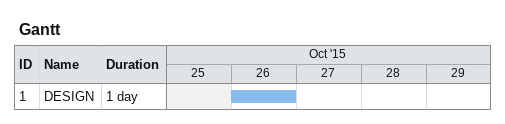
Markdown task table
Gantt

| ID | Task | Duration | Start | Finish |
|---|---|---|---|---|
| 1 | DESIGN | 1d | 2015-10-26 | 2015-10-26 |
